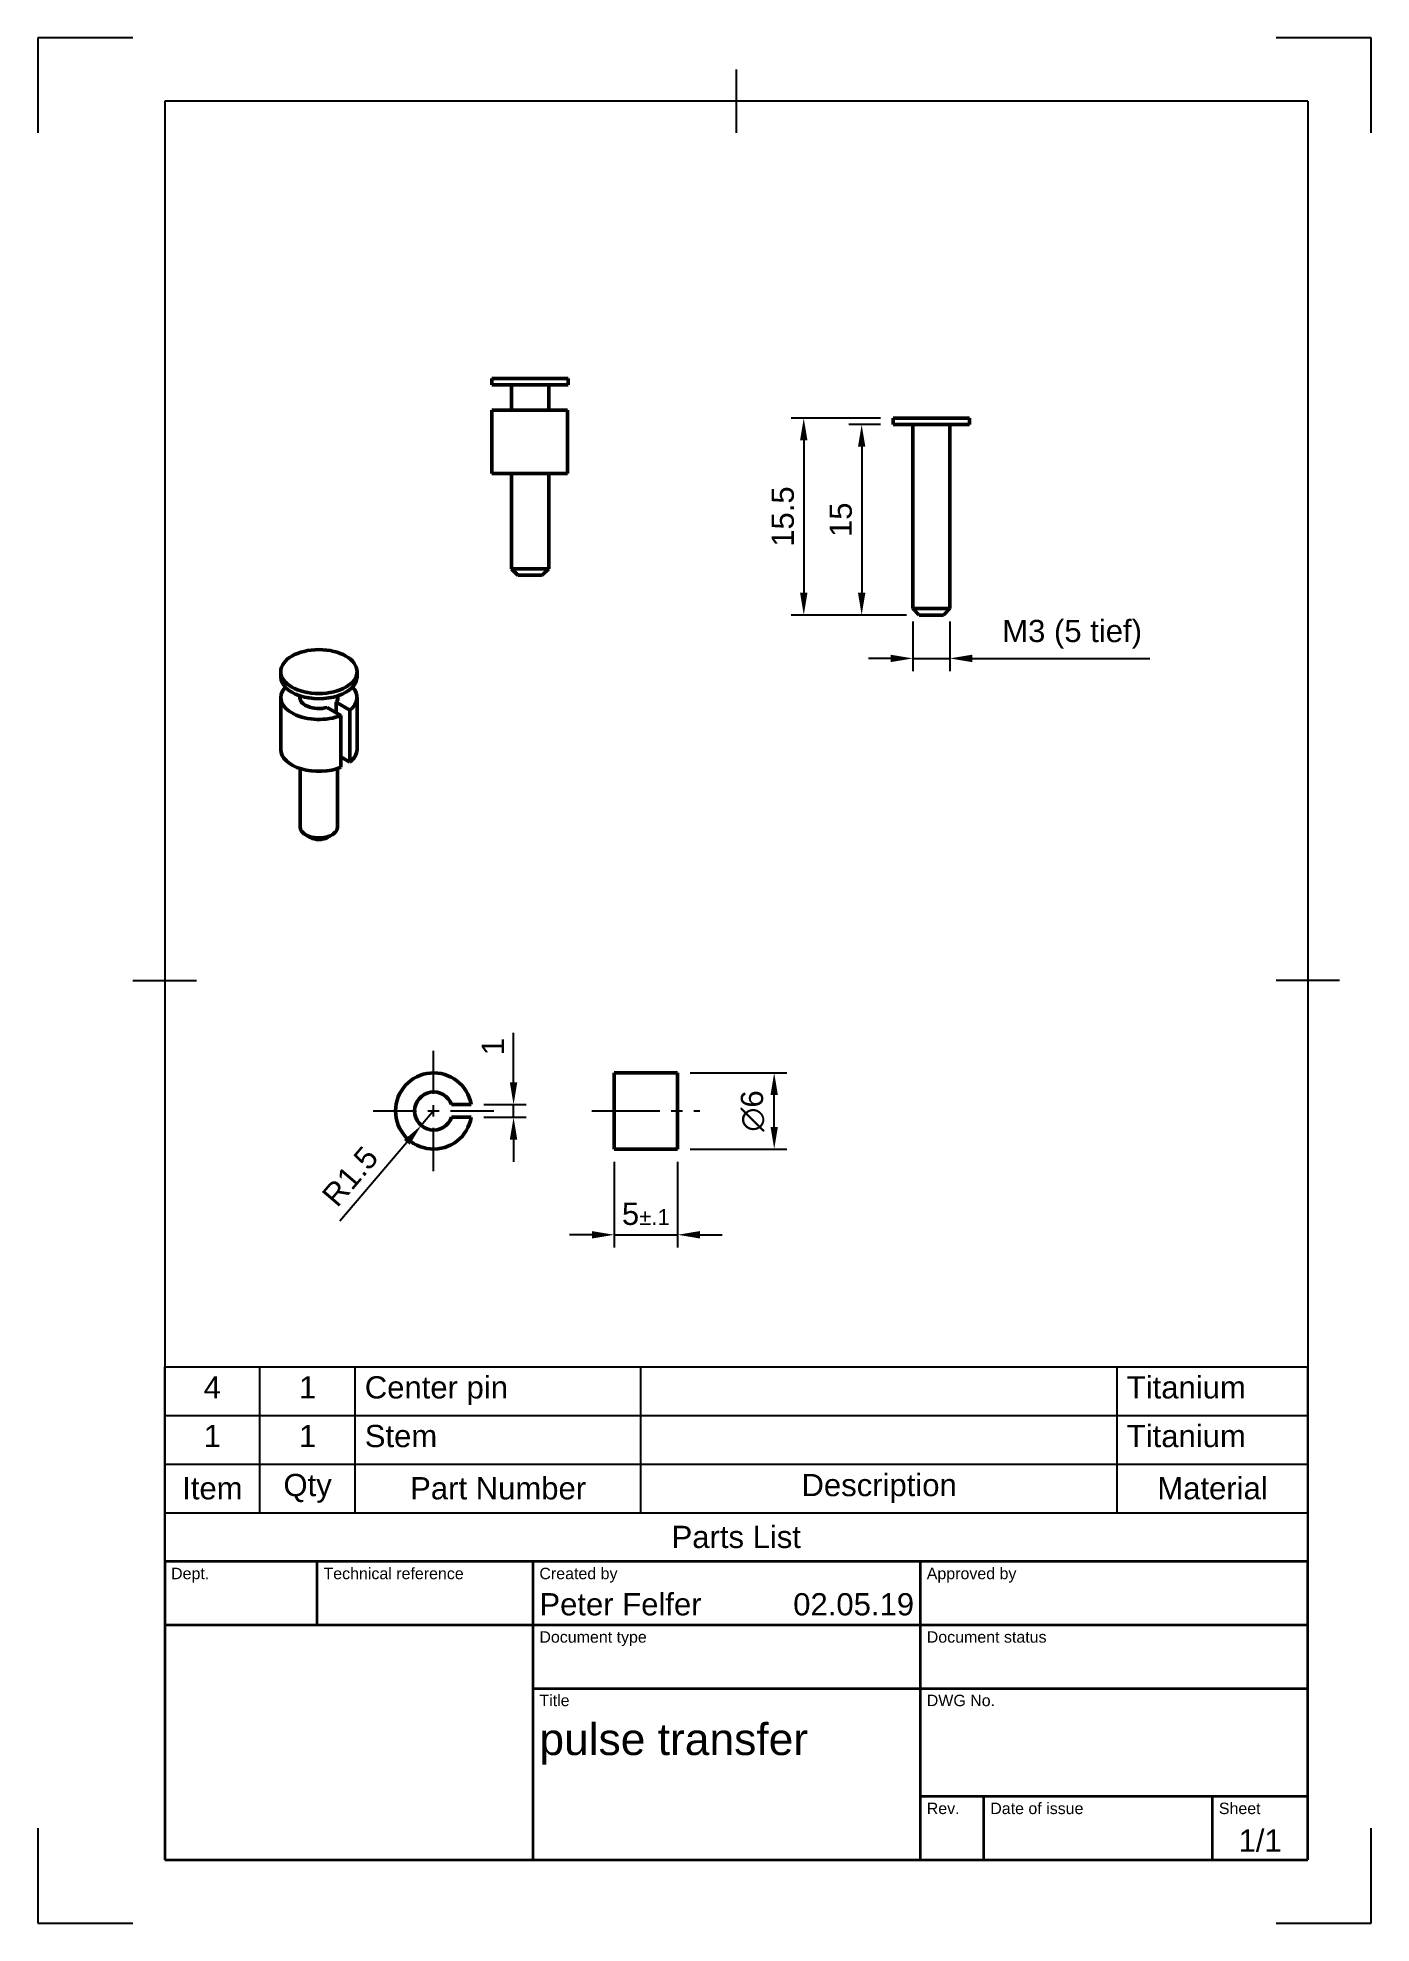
# Model space of a CAD drawing. Header units: millimetres. Extents: x 0 to 210, y 0 to 297.
import ezdxf
from ezdxf.enums import TextEntityAlignment as Align

# ---------------------------------------------------------------- set-up
doc = ezdxf.new("R2010")
doc.units = ezdxf.units.MM
doc.header["$LTSCALE"] = 0.75
doc.linetypes.add('CENTER2', pattern=[28.575, 19.05, -3.175, 3.175, -3.175])
for name, color, linetype, lineweight in [('Border', 7, 'Continuous', 25), ('FD_Dimensions', 7, 'Continuous', 25), ('Parts Lists', 7, 'Continuous', 25), ('Smart Centers', 7, 'CENTER2', 25), ('TitleBlock', 7, 'Continuous', 35), ('Visible', 7, 'Continuous', 50)]:
    doc.layers.add(name, color=color, linetype=linetype, lineweight=lineweight)
doc.styles.add('FusionTitle', font='')
doc.styles.get("Standard").update_dxf_attribs({"font": 'arial.ttf'})
doc.styles.get('FusionTitle').set_extended_font_data('Arial Unicode MS')
doc.dimstyles.new('Dim-ISO-25', dxfattribs={"dimtxt": 3.5, "dimasz": 3.5, "dimexe": 2, "dimexo": 2, "dimgap": 1.5, "dimtad": 1, "dimzin": 12, "dimdsep": 46, "dimtxsty": 'Standard', "dimcen": 0, "dimazin": 3, "dimtp": 0.1, "dimtm": 0.1, "dimtfac": 0.714, "dimtmove": 0, "dimatfit": 3, "dimfxl": 1, "dimtzin": 12, "dimarcsym": 0})

# ---------------------------------------------------------------- blocks, each defined once
blk = doc.blocks.new('ISO_A4(P)_SHEET')
at = {"layer": 'Border'}
for p, q in [((15, 297), (0, 297)), ((0, 297), (0, 282)), ((210, 297), (195, 297)), ((210, 282), (210, 297)), ((110, 292), (110, 282)), ((200, 287), (20, 287)), ((20, 287), (20, 10)), ((200, 287), (200, 10)), ((15, 148.5), (25, 148.5)), ((205, 148.5), (195, 148.5)), ((0, 15), (0, 0)), ((210, 0), (210, 15)), ((20, 10), (200, 10)), ((0, 0), (15, 0)), ((195, 0), (210, 0))]:
    blk.add_line(p, q, dxfattribs=at)
blk = doc.blocks.new('ISO_TITLEBLOCK')
at = {"layer": 'TitleBlock'}
for p, q in [((0, 47), (-180, 47)), ((-180, 47), (-180, 0)), ((-156, 37), (-156, 47)), ((-122, 0), (-122, 47)), ((-61, 0), (-61, 47)), ((0, 0), (0, 47)), ((-180, 37), (0, 37)), ((-122, 27), (0, 27)), ((-61, 10), (0, 10)), ((-51, 0), (-51, 10)), ((-15, 0), (-15, 10)), ((-180, 0), (0, 0))]:
    blk.add_line(p, q, dxfattribs=at)
at = {"layer": 'TitleBlock', "style": 'FusionTitle'}
for s, p in [('Dept.', (-179, 46)), ('Technical reference', (-155, 46)), ('Created by', (-121, 46)), ('Approved by', (-60, 46)), ('Document type', (-121, 36)), ('Document status', (-60, 36)), ('Title', (-121, 26)), ('DWG No.', (-60, 26)), ('Rev.', (-60, 9)), ('Date of issue', (-50, 9)), ('Sheet', (-14, 9))]:
    blk.add_text(s, height=1.8, dxfattribs=at).set_placement(p, align=Align.TOP_LEFT)
for tag, p, height in [('DEPT', (-179, 38.5), 3.5), ('TECHNICAL_REFERENCE', (-155, 38.5), 3.5), ('CREATED_BY', (-121, 38.5), 3.5), ('APPROVED_BY', (-60, 38.5), 3.5), ('DOCUMENT_TYPE', (-121, 28.5), 3.5), ('DOCUMENT_STATUS', (-60, 28.5), 3.5), ('TITLE_1', (-121, 16.5), 5), ('TITLE_2', (-121, 9), 5), ('TITLE_3', (-121, 1.5), 5), ('DATE_OF_ISSUE', (-50, 1.5), 3.5)]:
    blk.add_attdef(tag, p, '', height=height, dxfattribs=at)
for tag, p in [('CREATED_DATE', (-62, 38.5)), ('APPROVED_DATE', (-1, 38.5))]:
    blk.add_attdef(tag, text='', height=3.5, dxfattribs=at).set_placement(p, align=Align.RIGHT)
for tag, height, p in [('DRAWING_NUMBER', 5, (-30.5, 16.6)), ('REV', 3.5, (-56, 3.1)), ('SHEET', 3.5, (-7.5, 3.1))]:
    blk.add_attdef(tag, text='', height=height, dxfattribs=at).set_placement(p, align=Align.MIDDLE)
blk = doc.blocks.new('*T8')
at = {"layer": 'Parts Lists', "color": 0, "linetype": 'ByBlock', "lineweight": -2, "transparency": 16777216}
for p, q in [((0, 30.666667), (180, 30.666667)), ((0, 0), (0, 30.666667)), ((15, 7.666667), (15, 30.666667)), ((30, 7.666667), (30, 30.666667)), ((75, 7.666667), (75, 30.666667)), ((150, 7.666667), (150, 30.666667)), ((180, 0), (180, 30.666667)), ((0, 23), (180, 23)), ((0, 15.333333), (180, 15.333333)), ((0, 7.666667), (180, 7.666667)), ((0, 0), (180, 0))]:
    blk.add_line(p, q, dxfattribs=at)
at = {"layer": 'Parts Lists', "color": 0, "transparency": 16777216, "char_height": 3.5}
for s, insert, width, attachment_point in [('4', (7.5, 29.166667), 12, 2), ('1', (22.5, 29.166667), 12, 2), ('Center pin', (31.5, 29.166667), 42, 1), ('Titanium', (151.5, 29.166667), 27, 1), ('1', (7.5, 21.5), 12, 2), ('1', (22.5, 21.5), 12, 2), ('Stem', (31.5, 21.5), 42, 1), ('Titanium', (151.5, 21.5), 27, 1), ('Item', (7.5, 11.5), 12, 5), ('Qty', (22.5, 11.5), 12, 5), ('Part Number', (52.5, 11.5), 42, 5), ('Description', (112.5, 11.5), 72, 5), ('Material', (165, 11.5), 27, 5), ('Parts List', (90, 3.833333), 177, 5)]:
    blk.add_mtext(s, dxfattribs=dict(at, insert=insert, width=width, attachment_point=attachment_point))
blk = doc.blocks.new('*D18')
at = {"layer": 'Defpoints', "color": 0, "transparency": 16777216}
for p in [(90.766247, 121.947708), (100.766247, 121.947708), (100.766247, 108.445542)]:
    blk.add_point(p, dxfattribs=at)
at = {"layer": 'FD_Dimensions', "lineweight": -2, "transparency": 16777216}
for p, q in [((90.766247, 119.947708), (90.766247, 106.445542)), ((100.766247, 119.947708), (100.766247, 106.445542)), ((87.266247, 108.445542), (83.766247, 108.445542)), ((90.766247, 108.445542), (100.766247, 108.445542)), ((104.266247, 108.445542), (107.766247, 108.445542))]:
    blk.add_line(p, q, dxfattribs=at)
at = {"layer": 'FD_Dimensions', "transparency": 16777216}
for points in [[(87.266247, 109.028875), (87.266247, 107.862209), (90.766247, 108.445542)], [(104.266247, 109.028875), (104.266247, 107.862209), (100.766247, 108.445542)]]:
    blk.add_solid(points, dxfattribs=at)
at = {"layer": 'FD_Dimensions', "color": 0, "transparency": 16777216, "insert": (95.766247, 111.725385), "char_height": 3.5, "attachment_point": 5}
blk.add_mtext('5{\\H2.499;±.1}', dxfattribs=at)
blk = doc.blocks.new('*D19')
at = {"layer": 'Defpoints', "color": 0, "transparency": 16777216}
for p in [(100.766247, 133.947708), (115.977577, 133.947708), (100.766247, 121.947708)]:
    blk.add_point(p, dxfattribs=at)
at = {"layer": 'FD_Dimensions', "lineweight": -2, "transparency": 16777216}
for p, q in [((102.766247, 133.947708), (117.977577, 133.947708)), ((115.977577, 125.447708), (115.977577, 130.447708)), ((102.766247, 121.947708), (117.977577, 121.947708))]:
    blk.add_line(p, q, dxfattribs=at)
at = {"layer": 'FD_Dimensions', "transparency": 16777216}
for points in [[(115.394244, 130.447708), (116.560911, 130.447708), (115.977577, 133.947708)], [(115.394244, 125.447708), (116.560911, 125.447708), (115.977577, 121.947708)]]:
    blk.add_solid(points, dxfattribs=at)
at = {"layer": 'FD_Dimensions', "color": 0, "transparency": 16777216, "insert": (112.592686, 127.947708), "char_height": 3.5, "attachment_point": 5, "rotation": 90}
blk.add_mtext('∅6', dxfattribs=at)
blk = doc.blocks.new('*D20')
at = {"layer": 'Defpoints', "color": 0, "transparency": 16777216}
for p in [(62.347506, 127.947708), (60.396736, 125.668565)]:
    blk.add_point(p, dxfattribs=at)
at = {"layer": 'FD_Dimensions', "lineweight": -2, "transparency": 16777216}
for p, q in [((62.347506, 127.947708), (60.396736, 125.668565)), ((47.555491, 110.665762), (58.120836, 123.009565))]:
    blk.add_line(p, q, dxfattribs=at)
at = {"layer": 'FD_Dimensions', "transparency": 16777216}
blk.add_solid([(57.677669, 123.388882), (58.564003, 122.630248), (60.396736, 125.668565)], dxfattribs=at)
at = {"layer": 'FD_Dimensions', "color": 0, "transparency": 16777216, "insert": (49.203029, 117.645562), "char_height": 3.5, "attachment_point": 5, "rotation": 49.43900705}
blk.add_mtext('R1.5', dxfattribs=at)
blk = doc.blocks.new('*D21')
at = {"layer": 'Defpoints', "color": 0, "transparency": 16777216}
for p in [(68.263586, 128.947708), (74.930695, 128.947708), (68.263586, 126.947708)]:
    blk.add_point(p, dxfattribs=at)
at = {"layer": 'FD_Dimensions', "lineweight": -2, "transparency": 16777216}
for p, q in [((74.930695, 132.447708), (74.930695, 140.23693)), ((70.263586, 128.947708), (76.930695, 128.947708)), ((74.930695, 126.947708), (74.930695, 128.947708)), ((70.263586, 126.947708), (76.930695, 126.947708)), ((74.930695, 123.447708), (74.930695, 119.947708))]:
    blk.add_line(p, q, dxfattribs=at)
at = {"layer": 'FD_Dimensions', "transparency": 16777216}
for points in [[(74.347361, 132.447708), (75.514028, 132.447708), (74.930695, 128.947708)], [(74.347361, 123.447708), (75.514028, 123.447708), (74.930695, 126.947708)]]:
    blk.add_solid(points, dxfattribs=at)
at = {"layer": 'FD_Dimensions', "color": 0, "transparency": 16777216, "insert": (71.673532, 138.092319), "char_height": 3.5, "attachment_point": 5, "rotation": 90}
blk.add_mtext('1', dxfattribs=at)
blk = doc.blocks.new('*U13')
at = {"layer": 'Smart Centers', "color": 0, "ltscale": 0.75, "transparency": 16777216}
blk.add_line((-8.5, 0), (8.5, 0), dxfattribs=at)
blk = doc.blocks.new('*U14')
at = {"layer": 'Smart Centers', "color": 0, "ltscale": 0.75, "transparency": 16777216}
for p, q in [((0, 2.678906), (0, 9.5)), ((-9.5, 0), (-2.678906, 0)), ((2.678906, 0), (9.5, 0)), ((0, -9.5), (0, -2.678906))]:
    blk.add_line(p, q, dxfattribs=at)
at = {"layer": 'Smart Centers', "color": 0, "linetype": 'Continuous', "ltscale": 0.75, "transparency": 16777216}
for p, q in [((-0.892969, 0), (0.892969, 0)), ((0, -0.892969), (0, 0.892969))]:
    blk.add_line(p, q, dxfattribs=at)
blk = doc.blocks.new('*D22')
at = {"layer": 'Defpoints', "color": 0, "transparency": 16777216}
for p in [(134.726618, 236.069059), (129.750564, 206.069059), (138.799618, 206.069059)]:
    blk.add_point(p, dxfattribs=at)
at = {"layer": 'FD_Dimensions', "lineweight": -2, "transparency": 16777216}
for p, q in [((132.726618, 236.069059), (127.750564, 236.069059)), ((129.750564, 232.569059), (129.750564, 209.569059)), ((136.799618, 206.069059), (127.750564, 206.069059))]:
    blk.add_line(p, q, dxfattribs=at)
at = {"layer": 'FD_Dimensions', "transparency": 16777216}
for points in [[(129.167231, 232.569059), (130.333898, 232.569059), (129.750564, 236.069059)], [(129.167231, 209.569059), (130.333898, 209.569059), (129.750564, 206.069059)]]:
    blk.add_solid(points, dxfattribs=at)
at = {"layer": 'FD_Dimensions', "color": 0, "transparency": 16777216, "insert": (126.463559, 221.069059), "char_height": 3.5, "attachment_point": 5, "rotation": 90}
blk.add_mtext('15', dxfattribs=at)
blk = doc.blocks.new('*D23')
at = {"layer": 'Defpoints', "color": 0, "transparency": 16777216}
for p in [(134.726618, 237.069059), (120.631646, 206.069059), (138.799618, 206.069059)]:
    blk.add_point(p, dxfattribs=at)
at = {"layer": 'FD_Dimensions', "lineweight": -2, "transparency": 16777216}
for p, q in [((132.726618, 237.069059), (118.631646, 237.069059)), ((120.631646, 233.569059), (120.631646, 209.569059)), ((136.799618, 206.069059), (118.631646, 206.069059))]:
    blk.add_line(p, q, dxfattribs=at)
at = {"layer": 'FD_Dimensions', "transparency": 16777216}
for points in [[(120.048313, 233.569059), (121.21498, 233.569059), (120.631646, 237.069059)], [(120.048313, 209.569059), (121.21498, 209.569059), (120.631646, 206.069059)]]:
    blk.add_solid(points, dxfattribs=at)
at = {"layer": 'FD_Dimensions', "color": 0, "transparency": 16777216, "insert": (117.344641, 221.569059), "char_height": 3.5, "attachment_point": 5, "rotation": 90}
blk.add_mtext('15.5', dxfattribs=at)
blk = doc.blocks.new('*D24')
at = {"layer": 'Defpoints', "color": 0, "transparency": 16777216}
for p in [(137.799618, 207.069059), (143.653618, 207.069059), (143.653618, 199.232595)]:
    blk.add_point(p, dxfattribs=at)
at = {"layer": 'FD_Dimensions', "lineweight": -2, "transparency": 16777216}
for p, q in [((137.799618, 205.069059), (137.799618, 197.232595)), ((143.653618, 205.069059), (143.653618, 197.232595)), ((134.299618, 199.232595), (130.799618, 199.232595)), ((137.799618, 199.232595), (143.653618, 199.232595)), ((147.153618, 199.232595), (175.121558, 199.232595))]:
    blk.add_line(p, q, dxfattribs=at)
at = {"layer": 'FD_Dimensions', "transparency": 16777216}
for points in [[(134.299618, 199.815928), (134.299618, 198.649262), (137.799618, 199.232595)], [(147.153618, 199.815928), (147.153618, 198.649262), (143.653618, 199.232595)]]:
    blk.add_solid(points, dxfattribs=at)
at = {"layer": 'FD_Dimensions', "color": 0, "transparency": 16777216, "insert": (162.887588, 203.026933), "char_height": 3.5, "attachment_point": 5}
blk.add_mtext('M3 (5 tief)', dxfattribs=at)

msp = doc.modelspace()

# ---------------------------------------------------------------- linework, layer by layer
at = {"layer": 'Visible', "extrusion": (-1e-16, -1, 0)}
for p, q in [((71.535935, 243.33933), (83.535935, 243.33933)), ((71.535935, 243.33933), (71.535935, 242.33933)), ((71.535935, 242.33933), (83.535935, 242.33933)), ((74.608935, 242.33933), (74.608935, 238.33933)), ((80.462935, 242.33933), (80.462935, 238.33933)), ((83.535935, 243.33933), (83.535935, 242.33933)), ((71.535935, 238.33933), (83.452015, 238.33933)), ((71.535935, 238.33933), (71.535935, 228.33933)), ((83.452015, 228.33933), (83.452015, 238.33933)), ((134.726618, 237.069059), (146.726618, 237.069059)), ((134.726618, 237.069059), (134.726618, 236.069059)), ((134.726618, 236.069059), (146.726618, 236.069059)), ((137.799618, 236.069059), (137.799618, 207.069059)), ((143.653618, 236.069059), (143.653618, 207.069059)), ((146.726618, 237.069059), (146.726618, 236.069059)), ((71.535935, 228.33933), (83.452015, 228.33933)), ((74.608935, 228.33933), (74.608935, 213.33933)), ((80.462935, 228.33933), (80.462935, 213.33933)), ((74.608935, 213.33933), (80.462935, 213.33933)), ((75.608935, 212.33933), (74.608935, 213.33933)), ((79.462935, 212.33933), (75.608935, 212.33933)), ((79.462935, 212.33933), (80.462935, 213.33933)), ((137.799618, 207.069059), (143.653618, 207.069059)), ((138.799618, 206.069059), (137.799618, 207.069059)), ((142.653618, 206.069059), (138.799618, 206.069059)), ((142.653618, 206.069059), (143.653618, 207.069059))]:
    msp.add_line(p, q, dxfattribs=at)
at = {"layer": 'Visible', "extrusion": (-1e-16, -0.817547, -0.575862)}
for p, q in [((38.278116, 197.158059), (38.278116, 196.340512)), ((50.278116, 197.158059), (50.278116, 196.340512)), ((38.278116, 193.070324), (38.278116, 184.894852)), ((41.351116, 193.324367), (41.351116, 192.691535)), ((47.205116, 193.324367), (47.205116, 192.691535)), ((50.278116, 193.070324), (50.278116, 184.894852)), ((47.754309, 190.254126), (45.571009, 191.511405)), ((46.985223, 190.697013), (46.985223, 192.325796)), ((46.985223, 192.325796), (49.168523, 191.068517)), ((47.754309, 182.078654), (47.754309, 190.254126)), ((49.168523, 191.068517), (49.168523, 182.893046)), ((41.351116, 181.878707), (41.351116, 172.631646)), ((47.205116, 181.878707), (47.205116, 172.631646)), ((49.168523, 182.893046), (47.754309, 183.707437)), ((42.910282, 171.032461), (42.200456, 171.444384)), ((45.64595, 171.032461), (46.355776, 171.444384))]:
    msp.add_line(p, q, dxfattribs=at)
at = {"layer": 'Visible', "extrusion": (1, -2e-16, 2.968e-13)}
for p, q in [((90.766247, 121.947708), (90.766247, 133.947708)), ((90.766247, 133.947708), (100.766247, 133.947708)), ((100.766247, 121.947708), (100.766247, 133.947708)), ((90.766247, 121.947708), (100.766247, 121.947708))]:
    msp.add_line(p, q, dxfattribs=at)
at = {"layer": 'Visible'}
for p, q in [((65.175934, 128.947708), (68.263586, 128.947708)), ((68.263586, 126.947708), (65.175934, 126.947708))]:
    msp.add_line(p, q, dxfattribs=at)
for radius, start, end in [(6, 9.594068, 350.405932), (3, 19.471221, 340.528779)]:
    msp.add_arc((62.347506, 127.947708), radius, start, end, dxfattribs=at)
at = {"layer": 'Visible', "extrusion": (0, 0, -1)}
msp.add_ellipse((44.278116, 197.158059), major_axis=(-6, 0), ratio=0.575861701, start_param=1.5707963268, end_param=7.853981634, dxfattribs=at)
at = {"layer": 'Visible', "extrusion": (1e-16, 2e-16, -1)}
for centre, major_axis, start_param, end_param in [((44.278116, 196.340512), (6, 0), 0, 3.1415926536), ((44.278116, 193.070324), (-6, 0), 2.648637597, 3.7595427378), ((44.278116, 184.894852), (6, 0), 0, 0.6179500842)]:
    msp.add_ellipse(centre, major_axis=major_axis, ratio=0.575861701, start_param=start_param, end_param=end_param, dxfattribs=at)
at = {"layer": 'Visible', "extrusion": (0, -1e-16, -1)}
for major_axis, start_param, end_param in [((-6, 0), 4.0944388962, 6.7761403638), ((-3, 0), 2.9869391022, 3.5871539075)]:
    msp.add_ellipse((44.278116, 193.070324), major_axis=major_axis, ratio=0.575861701, start_param=start_param, end_param=end_param, dxfattribs=at)
at = {"layer": 'Visible', "extrusion": (2e-16, 1e-16, -1)}
for centre, major_axis, start_param, end_param in [((44.278116, 193.070324), (-3, 0), 4.2668277264, 6.4378388585), ((44.278116, 184.894852), (-6, 0), 4.0944388962, 6.2831853072)]:
    msp.add_ellipse(centre, major_axis=major_axis, ratio=0.575861701, start_param=start_param, end_param=end_param, dxfattribs=at)
at = {"layer": 'Visible', "extrusion": (0, -2e-16, -1)}
msp.add_ellipse((44.278116, 172.631646), major_axis=(2.927, 0), ratio=0.575861701, start_param=0, end_param=3.1415926536, dxfattribs=at)
at = {"layer": 'Visible'}
msp.add_ellipse((44.278116, 171.814098), major_axis=(-1.927, 0), ratio=0.575861701, start_param=0.7815456173, end_param=2.3600470363, dxfattribs=at)

# ---------------------------------------------------------------- block references
msp.add_blockref('*T8', (20, 57))
at = {"layer": 'Border'}
msp.add_blockref('ISO_A4(P)_SHEET', (0, 0), dxfattribs=at)
at = {"layer": 'Smart Centers', "ltscale": 0.75}
for name, p in [('*U14', (62.347506, 127.947708)), ('*U13', (95.766247, 127.947708))]:
    msp.add_blockref(name, p, dxfattribs=at)
at = {"layer": 'TitleBlock'}
msp.add_blockref('ISO_TITLEBLOCK', (200, 10), dxfattribs=at).add_auto_attribs({'CREATED_DATE': '02.05.19', 'SHEET': '1/1', 'TITLE_1': 'pulse transfer', 'CREATED_BY': 'Peter Felfer'})

# ---------------------------------------------------------------- dimensions: what is measured, and where the dimension line sits
at = {"layer": 'FD_Dimensions'}
for base, p1, p2, picture, middle in [((120.631646, 206.069059), (134.726618, 237.069059), (138.799618, 206.069059), '*D23', (117.344641, 221.569059)), ((129.750564, 206.069059), (134.726618, 236.069059), (138.799618, 206.069059), '*D22', (126.463559, 221.069059)), ((74.930695, 128.947708), (68.263586, 126.947708), (68.263586, 128.947708), '*D21', (71.673532, 138.092319))]:
    dim = msp.add_linear_dim(base=base, p1=p1, p2=p2, angle=90, dimstyle='Dim-ISO-25', override={"dimlfac": 0.5, "dimclrd": 256, "dimclre": 256}, dxfattribs=at)
    dim.commit()
    dim.dimension.update_dxf_attribs({"geometry": picture, "text_midpoint": middle})
for p1, p2, distance, text, picture, middle in [((137.799618, 207.069059), (143.653618, 207.069059), -7.836464, 'M3 (5 tief)', '*D24', (162.887588, 203.026933)), ((100.766247, 121.947708), (100.766247, 133.947708), -15.21133, '∅<>', '*D19', (112.592686, 127.947708))]:
    dim = msp.add_aligned_dim(p1=p1, p2=p2, distance=distance, text=text, dimstyle='Dim-ISO-25', override={"dimlfac": 0.5, "dimclrd": 256, "dimclre": 256}, dxfattribs=at)
    dim.commit()
    dim.dimension.update_dxf_attribs({"geometry": picture, "text_midpoint": middle})
dim = msp.add_radius_dim(center=(62.347506, 127.947708), mpoint=(60.396736, 125.668565), dimstyle='Dim-ISO-25', override={"dimlfac": 0.5, "dimse1": 1, "dimclrd": 256, "dimclre": 256}, dxfattribs=at)
dim.commit()
dim.dimension.update_dxf_attribs({"geometry": '*D20', "text_midpoint": (49.203029, 117.645562)})
dim = msp.add_aligned_dim(p1=(90.766247, 121.947708), p2=(100.766247, 121.947708), distance=-13.502166, dimstyle='Dim-ISO-25', override={"dimgap": 1.5, "dimlfac": 0.5, "dimclrd": 256, "dimclre": 256, "dimtol": 1, "dimlim": 0, "dimtp": 0.1, "dimtm": 0.1}, dxfattribs=at)
dim.commit()
dim.dimension.update_dxf_attribs({"geometry": '*D18', "text_midpoint": (95.766247, 111.725385)})

doc.saveas('drawing.dxf')
